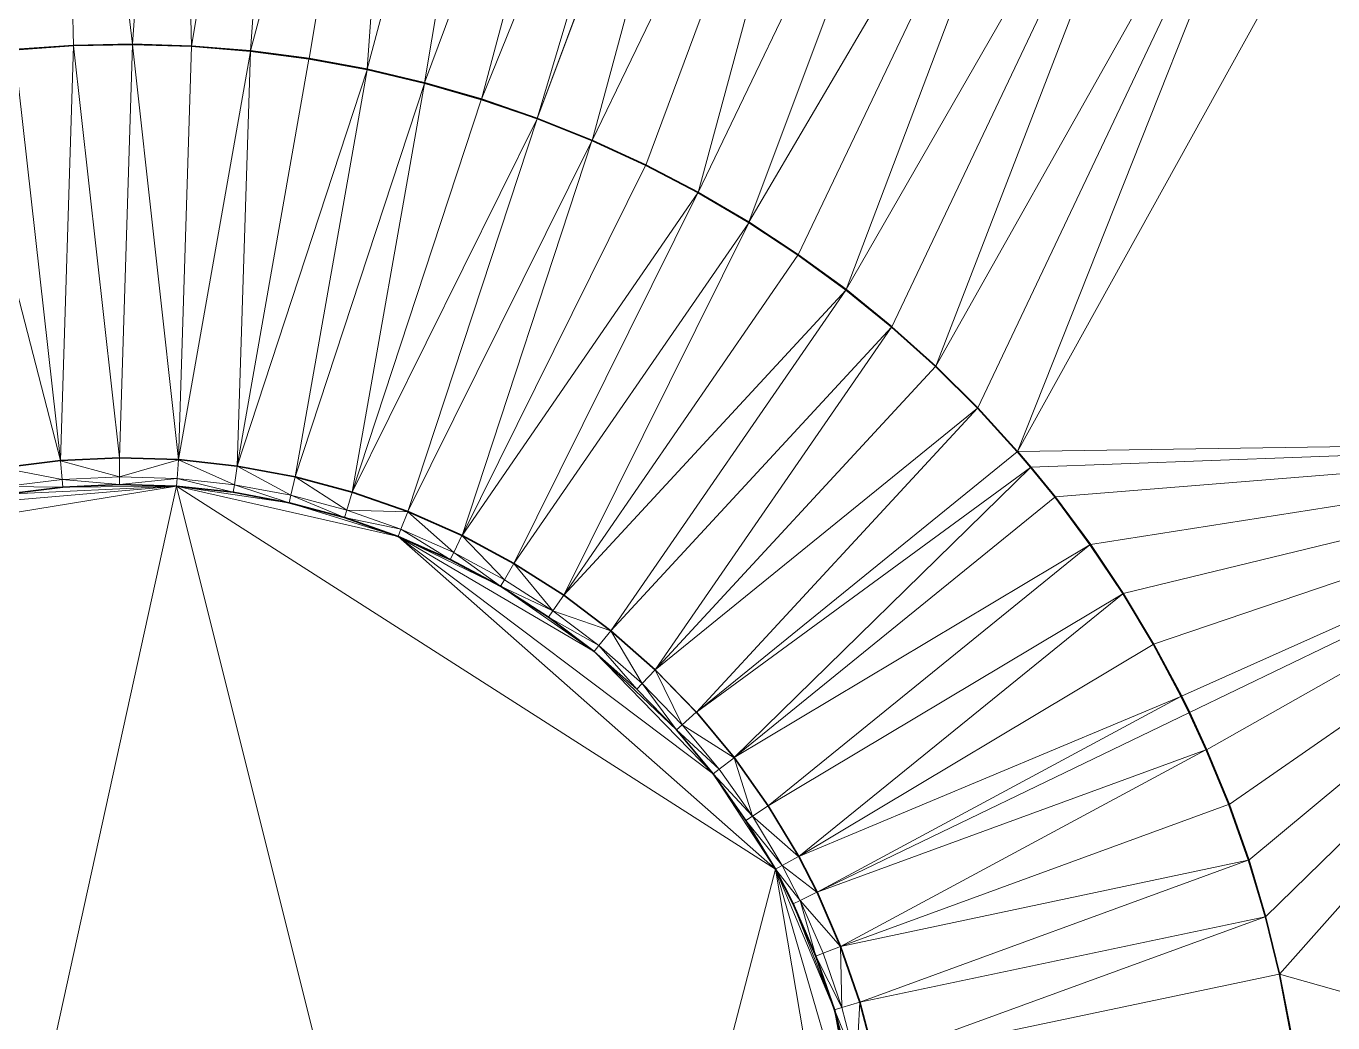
# Model space of a CAD drawing. Header units: metres. Extents: x 246428 to 246884, y 7418966 to 7419490.
# Drawn here: x 246526.7 to 246537.76, y 7419384.3 to 7419392.73 of the extents above; entities that cross this region are included whole.
import ezdxf

# ---------------------------------------------------------------- set-up
doc = ezdxf.new("R2010")
doc.units = ezdxf.units.M
doc.linetypes.add('blank name', pattern=[0])
doc.layers.add('_12D_UNMAPPED', color=7, linetype='Continuous')
for name, color, linetype, lineweight, true_color in [('KERB_BACK', 7, 'Continuous', 35, 0x5fd2ff), ('KERB_LINE', 7, 'Continuous', 18, 0xb9b9b9), ('KERB_LIP', 7, 'Continuous', 35, 0x5fd2ff), ('KERB_TOP', 7, 'Continuous', 18, 0xb9b9b9)]:
    doc.layers.add(name, color=color, linetype=linetype, lineweight=lineweight, true_color=true_color)

msp = doc.modelspace()

# ---------------------------------------------------------------- linework, layer by layer
at = {"layer": '_12D_UNMAPPED', "color": 3, "linetype": 'blank name', "lineweight": 0}
for points in [[(246526.602, 7419392.534, 31.565), (246525.975, 7419397.748, 31.502), (246526.972, 7419397.818, 31.517)], [(246527.101, 7419392.569, 31.575), (246526.602, 7419392.534, 31.565), (246526.972, 7419397.818, 31.517)], [(246527.6, 7419392.578, 31.585), (246526.972, 7419397.818, 31.517), (246527.972, 7419397.822, 31.532)], [(246527.6, 7419392.578, 31.585), (246527.101, 7419392.569, 31.575), (246526.972, 7419397.818, 31.517)], [(246528.1, 7419392.563, 31.595), (246527.6, 7419392.578, 31.585), (246527.972, 7419397.822, 31.532)], [(246528.1, 7419392.563, 31.595), (246527.972, 7419397.822, 31.532), (246528.97, 7419397.761, 31.547)], [(246528.598, 7419392.522, 31.605), (246528.1, 7419392.563, 31.595), (246528.97, 7419397.761, 31.547)], [(246528.598, 7419392.522, 31.605), (246528.97, 7419397.761, 31.547), (246529.962, 7419397.635, 31.562)], [(246529.094, 7419392.457, 31.615), (246528.598, 7419392.522, 31.605), (246529.962, 7419397.635, 31.562)], [(246529.586, 7419392.367, 31.625), (246529.094, 7419392.457, 31.615), (246529.962, 7419397.635, 31.562)], [(246529.586, 7419392.367, 31.625), (246529.962, 7419397.635, 31.562), (246530.943, 7419397.444, 31.577)], [(246530.072, 7419392.252, 31.635), (246529.586, 7419392.367, 31.625), (246530.943, 7419397.444, 31.577)], [(246530.072, 7419392.252, 31.635), (246530.943, 7419397.444, 31.577), (246531.91, 7419397.189, 31.592)], [(246530.553, 7419392.114, 31.645), (246530.072, 7419392.252, 31.635), (246531.91, 7419397.189, 31.592)], [(246530.553, 7419392.114, 31.645), (246531.91, 7419397.189, 31.592), (246532.53, 7419396.989, 31.602)], [(246531.026, 7419391.951, 31.655), (246530.553, 7419392.114, 31.645), (246532.53, 7419396.989, 31.602)], [(246531.026, 7419391.951, 31.655), (246532.53, 7419396.989, 31.602), (246532.858, 7419396.871, 31.607)], [(246531.026, 7419391.951, 31.655), (246532.53, 7419396.989, 31.602), (246532.53, 7419396.989, 31.602)], [(246531.026, 7419391.951, 31.655), (246532.858, 7419396.871, 31.607), (246532.87, 7419396.866, 31.607)], [(246531.49, 7419391.765, 31.665), (246531.026, 7419391.951, 31.655), (246532.87, 7419396.866, 31.607)], [(246531.49, 7419391.765, 31.665), (246532.87, 7419396.866, 31.607), (246533.803, 7419396.545, 31.622)], [(246531.944, 7419391.556, 31.675), (246531.49, 7419391.765, 31.665), (246533.803, 7419396.545, 31.622)], [(246532.387, 7419391.325, 31.685), (246531.944, 7419391.556, 31.675), (246533.803, 7419396.545, 31.622)], [(246532.387, 7419391.325, 31.685), (246533.803, 7419396.545, 31.622), (246534.764, 7419396.268, 31.637)], [(246532.818, 7419391.072, 31.695), (246532.387, 7419391.325, 31.685), (246534.764, 7419396.268, 31.637)], [(246532.818, 7419391.072, 31.695), (246534.764, 7419396.268, 31.637), (246535.738, 7419396.04, 31.652)], [(246533.236, 7419390.797, 31.705), (246532.818, 7419391.072, 31.695), (246535.738, 7419396.04, 31.652)], [(246533.64, 7419390.502, 31.715), (246533.236, 7419390.797, 31.705), (246535.738, 7419396.04, 31.652)], [(246533.64, 7419390.502, 31.715), (246535.738, 7419396.04, 31.652), (246536.722, 7419395.863, 31.667)], [(246534.028, 7419390.188, 31.725), (246533.64, 7419390.502, 31.715), (246536.722, 7419395.863, 31.667)], [(246534.4, 7419389.854, 31.735), (246534.028, 7419390.188, 31.725), (246536.722, 7419395.863, 31.667)], [(246534.4, 7419389.854, 31.735), (246536.722, 7419395.863, 31.667), (246537.713, 7419395.737, 31.682)], [(246534.755, 7419389.502, 31.745), (246534.4, 7419389.854, 31.735), (246537.713, 7419395.737, 31.682)], [(246535.092, 7419389.133, 31.755), (246534.755, 7419389.502, 31.745), (246537.713, 7419395.737, 31.682)], [(246535.092, 7419389.133, 31.755), (246537.713, 7419395.737, 31.682), (246538.71, 7419395.661, 31.697)], [(246541.321, 7419389.224, 31.833), (246535.092, 7419389.133, 31.755), (246538.71, 7419395.661, 31.697)], [(246526.989, 7419389.055, 31.613), (246526.106, 7419392.47, 31.595), (246526.602, 7419392.529, 31.605)], [(246526.602, 7419392.529, 31.605), (246527.101, 7419392.569, 31.575), (246527.101, 7419392.564, 31.615)], [(246526.602, 7419392.534, 31.565), (246527.101, 7419392.569, 31.575), (246526.602, 7419392.529, 31.605)], [(246526.989, 7419389.055, 31.613), (246526.602, 7419392.529, 31.605), (246527.101, 7419392.564, 31.615)], [(246527.489, 7419389.078, 31.619), (246526.989, 7419389.055, 31.613), (246527.101, 7419392.564, 31.615)], [(246527.101, 7419392.569, 31.575), (246527.6, 7419392.578, 31.585), (246527.6, 7419392.573, 31.625)], [(246527.101, 7419392.564, 31.615), (246527.101, 7419392.569, 31.575), (246527.6, 7419392.573, 31.625)], [(246527.489, 7419389.078, 31.619), (246527.101, 7419392.564, 31.615), (246527.6, 7419392.573, 31.625)], [(246527.988, 7419389.063, 31.626), (246527.489, 7419389.078, 31.619), (246527.6, 7419392.573, 31.625)], [(246527.6, 7419392.578, 31.585), (246528.1, 7419392.563, 31.595), (246527.6, 7419392.573, 31.625)], [(246527.988, 7419389.063, 31.626), (246527.6, 7419392.573, 31.625), (246528.1, 7419392.558, 31.635)], [(246527.6, 7419392.573, 31.625), (246528.1, 7419392.563, 31.595), (246528.1, 7419392.558, 31.635)], [(246527.988, 7419389.063, 31.626), (246528.1, 7419392.558, 31.635), (246528.598, 7419392.517, 31.645)], [(246528.485, 7419389.009, 31.632), (246527.988, 7419389.063, 31.626), (246528.598, 7419392.517, 31.645)], [(246528.1, 7419392.563, 31.595), (246528.598, 7419392.522, 31.605), (246528.1, 7419392.558, 31.635)], [(246528.1, 7419392.558, 31.635), (246528.598, 7419392.522, 31.605), (246528.598, 7419392.517, 31.645)], [(246528.485, 7419389.009, 31.632), (246528.598, 7419392.517, 31.645), (246529.093, 7419392.452, 31.655)], [(246528.598, 7419392.522, 31.605), (246529.094, 7419392.457, 31.615), (246528.598, 7419392.517, 31.645)], [(246528.598, 7419392.517, 31.645), (246529.094, 7419392.457, 31.615), (246529.093, 7419392.452, 31.655)], [(246526.989, 7419389.055, 31.613), (246526.493, 7419388.994, 31.606), (246526.106, 7419392.47, 31.595)], [(246528.485, 7419389.009, 31.632), (246529.093, 7419392.452, 31.655), (246529.585, 7419392.362, 31.665)], [(246529.093, 7419392.452, 31.655), (246529.094, 7419392.457, 31.615), (246529.585, 7419392.362, 31.665)], [(246529.094, 7419392.457, 31.615), (246529.586, 7419392.367, 31.625), (246529.585, 7419392.362, 31.665)], [(246528.977, 7419388.918, 31.639), (246528.485, 7419389.009, 31.632), (246529.585, 7419392.362, 31.665)], [(246528.977, 7419388.918, 31.639), (246529.585, 7419392.362, 31.665), (246530.071, 7419392.247, 31.675)], [(246529.585, 7419392.362, 31.665), (246529.586, 7419392.367, 31.625), (246530.071, 7419392.247, 31.675)], [(246529.586, 7419392.367, 31.625), (246530.072, 7419392.252, 31.635), (246530.071, 7419392.247, 31.675)], [(246529.46, 7419388.788, 31.646), (246528.977, 7419388.918, 31.639), (246530.071, 7419392.247, 31.675)], [(246529.46, 7419388.788, 31.646), (246530.071, 7419392.247, 31.675), (246530.551, 7419392.109, 31.685)], [(246530.071, 7419392.247, 31.675), (246530.072, 7419392.252, 31.635), (246530.551, 7419392.109, 31.685)], [(246530.072, 7419392.252, 31.635), (246530.553, 7419392.114, 31.645), (246530.551, 7419392.109, 31.685)], [(246529.46, 7419388.788, 31.646), (246530.551, 7419392.109, 31.685), (246531.024, 7419391.946, 31.695)], [(246530.553, 7419392.114, 31.645), (246531.026, 7419391.951, 31.655), (246530.551, 7419392.109, 31.685)], [(246530.551, 7419392.109, 31.685), (246531.026, 7419391.951, 31.655), (246531.024, 7419391.946, 31.695)], [(246531.024, 7419391.946, 31.695), (246531.026, 7419391.951, 31.655), (246531.488, 7419391.761, 31.705)], [(246531.026, 7419391.951, 31.655), (246531.49, 7419391.765, 31.665), (246531.488, 7419391.761, 31.705)], [(246529.931, 7419388.623, 31.652), (246529.46, 7419388.788, 31.646), (246531.024, 7419391.946, 31.695)], [(246529.931, 7419388.623, 31.652), (246531.024, 7419391.946, 31.695), (246531.488, 7419391.761, 31.705)], [(246530.389, 7419388.421, 31.659), (246529.931, 7419388.623, 31.652), (246531.488, 7419391.761, 31.705)], [(246530.389, 7419388.421, 31.659), (246531.488, 7419391.761, 31.705), (246531.942, 7419391.552, 31.715)], [(246531.49, 7419391.765, 31.665), (246531.944, 7419391.556, 31.675), (246531.488, 7419391.761, 31.705)], [(246531.488, 7419391.761, 31.705), (246531.944, 7419391.556, 31.675), (246531.942, 7419391.552, 31.715)], [(246532.385, 7419391.321, 31.725), (246530.389, 7419388.421, 31.659), (246531.942, 7419391.552, 31.715)], [(246531.944, 7419391.556, 31.675), (246532.385, 7419391.321, 31.725), (246531.942, 7419391.552, 31.715)], [(246532.387, 7419391.325, 31.685), (246532.385, 7419391.321, 31.725), (246531.944, 7419391.556, 31.675)], [(246530.389, 7419388.421, 31.659), (246532.385, 7419391.321, 31.725), (246530.829, 7419388.185, 31.665)], [(246532.385, 7419391.321, 31.725), (246532.816, 7419391.068, 31.735), (246530.829, 7419388.185, 31.665)], [(246532.387, 7419391.325, 31.685), (246532.818, 7419391.072, 31.695), (246532.385, 7419391.321, 31.725)], [(246532.385, 7419391.321, 31.725), (246532.818, 7419391.072, 31.695), (246532.816, 7419391.068, 31.735)], [(246530.829, 7419388.185, 31.665), (246532.816, 7419391.068, 31.735), (246531.25, 7419387.915, 31.672)], [(246532.816, 7419391.068, 31.735), (246533.233, 7419390.793, 31.745), (246531.25, 7419387.915, 31.672)], [(246532.818, 7419391.072, 31.695), (246533.236, 7419390.797, 31.705), (246532.816, 7419391.068, 31.735)], [(246532.816, 7419391.068, 31.735), (246533.236, 7419390.797, 31.705), (246533.233, 7419390.793, 31.745)], [(246533.233, 7419390.793, 31.745), (246533.637, 7419390.498, 31.755), (246531.25, 7419387.915, 31.672)], [(246533.236, 7419390.797, 31.705), (246533.64, 7419390.502, 31.715), (246533.233, 7419390.793, 31.745)], [(246533.233, 7419390.793, 31.745), (246533.64, 7419390.502, 31.715), (246533.637, 7419390.498, 31.755)], [(246531.25, 7419387.915, 31.672), (246533.637, 7419390.498, 31.755), (246531.65, 7419387.614, 31.678)], [(246533.637, 7419390.498, 31.755), (246534.025, 7419390.184, 31.765), (246531.65, 7419387.614, 31.678)], [(246533.64, 7419390.502, 31.715), (246534.028, 7419390.188, 31.725), (246533.637, 7419390.498, 31.755)], [(246533.637, 7419390.498, 31.755), (246534.028, 7419390.188, 31.725), (246534.025, 7419390.184, 31.765)], [(246531.65, 7419387.614, 31.678), (246534.025, 7419390.184, 31.765), (246532.024, 7419387.284, 31.685)], [(246534.025, 7419390.184, 31.765), (246534.397, 7419389.85, 31.775), (246532.024, 7419387.284, 31.685)], [(246534.025, 7419390.184, 31.765), (246534.028, 7419390.188, 31.725), (246534.397, 7419389.85, 31.775)], [(246534.028, 7419390.188, 31.725), (246534.4, 7419389.854, 31.735), (246534.397, 7419389.85, 31.775)], [(246534.397, 7419389.85, 31.775), (246534.752, 7419389.498, 31.785), (246532.024, 7419387.284, 31.685)], [(246534.397, 7419389.85, 31.775), (246534.4, 7419389.854, 31.735), (246534.752, 7419389.498, 31.785)], [(246534.4, 7419389.854, 31.735), (246534.755, 7419389.502, 31.745), (246534.752, 7419389.498, 31.785)], [(246532.024, 7419387.284, 31.685), (246534.752, 7419389.498, 31.785), (246532.373, 7419386.925, 31.691)], [(246534.752, 7419389.498, 31.785), (246535.089, 7419389.129, 31.795), (246532.373, 7419386.925, 31.691)], [(246534.752, 7419389.498, 31.785), (246534.755, 7419389.502, 31.745), (246535.089, 7419389.129, 31.795)], [(246534.755, 7419389.502, 31.745), (246535.092, 7419389.133, 31.755), (246535.089, 7419389.129, 31.795)], [(246535.205, 7419389, 31.759), (246535.092, 7419389.133, 31.755), (246541.321, 7419389.224, 31.833)], [(246535.411, 7419388.747, 31.758), (246535.205, 7419389, 31.759), (246541.321, 7419389.224, 31.833)], [(246535.709, 7419388.346, 31.757), (246535.411, 7419388.747, 31.758), (246541.321, 7419389.224, 31.833)], [(246535.987, 7419387.93, 31.756), (246535.709, 7419388.346, 31.757), (246541.321, 7419389.224, 31.833)], [(246536.244, 7419387.501, 31.755), (246535.987, 7419387.93, 31.756), (246541.321, 7419389.224, 31.833)], [(246536.479, 7419387.06, 31.754), (246536.244, 7419387.501, 31.755), (246541.321, 7419389.224, 31.833)], [(246536.547, 7419386.922, 31.753), (246536.479, 7419387.06, 31.754), (246541.321, 7419389.224, 31.833)], [(246536.692, 7419386.608, 31.752), (246536.547, 7419386.922, 31.753), (246541.321, 7419389.224, 31.833)], [(246536.882, 7419386.145, 31.749), (246536.692, 7419386.608, 31.752), (246541.321, 7419389.224, 31.833)], [(246537.049, 7419385.674, 31.747), (246536.882, 7419386.145, 31.749), (246541.321, 7419389.224, 31.833)], [(246537.191, 7419385.195, 31.744), (246537.049, 7419385.674, 31.747), (246541.321, 7419389.224, 31.833)], [(246537.31, 7419384.709, 31.742), (246537.191, 7419385.195, 31.744), (246541.321, 7419389.224, 31.833)], [(246537.31, 7419384.709, 31.742), (246541.321, 7419389.224, 31.833), (246544.39, 7419382.711, 31.841)], [(246526.99, 7419389.054, 31.663), (246526.989, 7419389.055, 31.613), (246527.489, 7419389.078, 31.619)], [(246526.99, 7419389.054, 31.663), (246527.489, 7419389.078, 31.619), (246527.489, 7419389.077, 31.669)], [(246526.99, 7419389.054, 31.663), (246527.489, 7419389.077, 31.669), (246527.49, 7419388.918, 31.769)], [(246527.489, 7419389.078, 31.619), (246527.988, 7419389.063, 31.626), (246527.489, 7419389.077, 31.669)], [(246527.489, 7419389.077, 31.669), (246527.988, 7419389.062, 31.676), (246527.49, 7419388.918, 31.769)], [(246527.489, 7419389.077, 31.669), (246527.988, 7419389.063, 31.626), (246527.988, 7419389.062, 31.676)], [(246535.089, 7419389.129, 31.795), (246535.202, 7419388.997, 31.799), (246532.373, 7419386.925, 31.691)], [(246535.092, 7419389.133, 31.755), (246535.205, 7419389, 31.759), (246535.089, 7419389.129, 31.795)], [(246535.089, 7419389.129, 31.795), (246535.205, 7419389, 31.759), (246535.202, 7419388.997, 31.799)], [(246526.493, 7419388.994, 31.606), (246526.989, 7419389.055, 31.613), (246526.494, 7419388.993, 31.656)], [(246526.494, 7419388.993, 31.656), (246526.989, 7419389.055, 31.613), (246526.99, 7419389.054, 31.663)], [(246526.494, 7419388.993, 31.656), (246526.99, 7419389.054, 31.663), (246527.003, 7419388.896, 31.763)], [(246526.519, 7419388.836, 31.756), (246526.494, 7419388.993, 31.656), (246527.003, 7419388.896, 31.763)], [(246527.003, 7419388.896, 31.763), (246526.99, 7419389.054, 31.663), (246527.49, 7419388.918, 31.769)], [(246527.49, 7419388.918, 31.769), (246527.988, 7419389.062, 31.676), (246527.977, 7419388.903, 31.776)], [(246527.977, 7419388.903, 31.776), (246527.988, 7419389.062, 31.676), (246528.462, 7419388.851, 31.782)], [(246527.988, 7419389.063, 31.626), (246528.485, 7419389.009, 31.632), (246528.485, 7419389.008, 31.682)], [(246527.988, 7419389.062, 31.676), (246527.988, 7419389.063, 31.626), (246528.485, 7419389.008, 31.682)], [(246527.988, 7419389.062, 31.676), (246528.485, 7419389.008, 31.682), (246528.462, 7419388.851, 31.782)], [(246528.462, 7419388.851, 31.782), (246528.485, 7419389.008, 31.682), (246528.941, 7419388.762, 31.789)], [(246528.485, 7419389.009, 31.632), (246528.977, 7419388.918, 31.639), (246528.977, 7419388.917, 31.689)], [(246528.485, 7419389.008, 31.682), (246528.485, 7419389.009, 31.632), (246528.977, 7419388.917, 31.689)], [(246528.485, 7419389.008, 31.682), (246528.977, 7419388.917, 31.689), (246528.941, 7419388.762, 31.789)], [(246532.373, 7419386.925, 31.691), (246535.202, 7419388.997, 31.799), (246532.692, 7419386.541, 31.698)], [(246535.202, 7419388.997, 31.799), (246535.407, 7419388.744, 31.798), (246532.692, 7419386.541, 31.698)], [(246535.202, 7419388.997, 31.799), (246535.205, 7419389, 31.759), (246535.407, 7419388.744, 31.798)], [(246535.205, 7419389, 31.759), (246535.411, 7419388.747, 31.758), (246535.407, 7419388.744, 31.798)], [(246526.519, 7419388.836, 31.756), (246527.003, 7419388.896, 31.763), (246527.009, 7419388.831, 31.763)], [(246527.003, 7419388.896, 31.763), (246527.49, 7419388.918, 31.769), (246527.491, 7419388.853, 31.769)], [(246527.009, 7419388.831, 31.763), (246527.003, 7419388.896, 31.763), (246527.491, 7419388.853, 31.769)], [(246527.009, 7419388.831, 31.763), (246527.491, 7419388.853, 31.769), (246527.973, 7419388.838, 31.776)], [(246527.49, 7419388.918, 31.769), (246527.977, 7419388.903, 31.776), (246527.491, 7419388.853, 31.769)], [(246527.491, 7419388.853, 31.769), (246527.977, 7419388.903, 31.776), (246527.973, 7419388.838, 31.776)], [(246527.973, 7419388.838, 31.776), (246527.977, 7419388.903, 31.776), (246528.453, 7419388.787, 31.782)], [(246527.977, 7419388.903, 31.776), (246528.462, 7419388.851, 31.782), (246528.453, 7419388.787, 31.782)], [(246528.453, 7419388.787, 31.782), (246528.462, 7419388.851, 31.782), (246528.927, 7419388.698, 31.789)], [(246528.462, 7419388.851, 31.782), (246528.941, 7419388.762, 31.789), (246528.927, 7419388.698, 31.789)], [(246528.941, 7419388.762, 31.789), (246528.977, 7419388.917, 31.689), (246529.413, 7419388.636, 31.796)], [(246528.977, 7419388.918, 31.639), (246529.46, 7419388.788, 31.646), (246529.459, 7419388.788, 31.696)], [(246528.977, 7419388.917, 31.689), (246528.977, 7419388.918, 31.639), (246529.459, 7419388.788, 31.696)], [(246528.977, 7419388.917, 31.689), (246529.459, 7419388.788, 31.696), (246529.413, 7419388.636, 31.796)], [(246525.303, 7419376.716, 31.72), (246525.14, 7419388.376, 31.737), (246527.973, 7419388.838, 31.776)], [(246525.14, 7419388.376, 31.737), (246526.057, 7419388.676, 31.75), (246527.973, 7419388.838, 31.776)], [(246530.866, 7419377.257, 31.798), (246525.303, 7419376.716, 31.72), (246527.973, 7419388.838, 31.776)], [(246526.057, 7419388.676, 31.75), (246526.53, 7419388.772, 31.756), (246527.973, 7419388.838, 31.776)], [(246526.53, 7419388.772, 31.756), (246526.519, 7419388.836, 31.756), (246527.009, 7419388.831, 31.763)], [(246526.53, 7419388.772, 31.756), (246527.009, 7419388.831, 31.763), (246527.973, 7419388.838, 31.776)], [(246527.973, 7419388.838, 31.776), (246528.453, 7419388.787, 31.782), (246528.927, 7419388.698, 31.789)], [(246527.973, 7419388.838, 31.776), (246528.927, 7419388.698, 31.789), (246529.849, 7419388.413, 31.802)], [(246527.973, 7419388.838, 31.776), (246529.849, 7419388.413, 31.802), (246533.042, 7419385.596, 31.861)], [(246530.866, 7419377.257, 31.798), (246527.973, 7419388.838, 31.776), (246533.042, 7419385.596, 31.861)], [(246528.927, 7419388.698, 31.789), (246528.941, 7419388.762, 31.789), (246529.393, 7419388.573, 31.796)], [(246528.941, 7419388.762, 31.789), (246529.413, 7419388.636, 31.796), (246529.393, 7419388.573, 31.796)], [(246529.459, 7419388.788, 31.696), (246529.931, 7419388.622, 31.702), (246529.413, 7419388.636, 31.796)], [(246529.459, 7419388.788, 31.696), (246529.46, 7419388.788, 31.646), (246529.931, 7419388.622, 31.702)], [(246529.46, 7419388.788, 31.646), (246529.931, 7419388.623, 31.652), (246529.931, 7419388.622, 31.702)], [(246535.407, 7419388.744, 31.798), (246535.705, 7419388.343, 31.797), (246532.692, 7419386.541, 31.698)], [(246535.407, 7419388.744, 31.798), (246535.411, 7419388.747, 31.758), (246535.705, 7419388.343, 31.797)], [(246535.411, 7419388.747, 31.758), (246535.709, 7419388.346, 31.757), (246535.705, 7419388.343, 31.797)], [(246528.927, 7419388.698, 31.789), (246529.393, 7419388.573, 31.796), (246529.849, 7419388.413, 31.802)], [(246529.413, 7419388.636, 31.796), (246529.872, 7419388.474, 31.802), (246529.393, 7419388.573, 31.796)], [(246529.413, 7419388.636, 31.796), (246529.931, 7419388.622, 31.702), (246529.872, 7419388.474, 31.802)], [(246529.393, 7419388.573, 31.796), (246529.872, 7419388.474, 31.802), (246529.849, 7419388.413, 31.802)], [(246529.872, 7419388.474, 31.802), (246529.931, 7419388.622, 31.702), (246530.319, 7419388.277, 31.809)], [(246529.931, 7419388.623, 31.652), (246530.389, 7419388.421, 31.659), (246530.388, 7419388.42, 31.709)], [(246529.931, 7419388.622, 31.702), (246529.931, 7419388.623, 31.652), (246530.388, 7419388.42, 31.709)], [(246529.931, 7419388.622, 31.702), (246530.388, 7419388.42, 31.709), (246530.319, 7419388.277, 31.809)], [(246529.849, 7419388.413, 31.802), (246529.872, 7419388.474, 31.802), (246530.29, 7419388.219, 31.809)], [(246529.849, 7419388.413, 31.802), (246532.514, 7419386.404, 31.848), (246533.042, 7419385.596, 31.861)], [(246529.849, 7419388.413, 31.802), (246530.29, 7419388.219, 31.809), (246530.715, 7419387.991, 31.815)], [(246529.849, 7419388.413, 31.802), (246530.715, 7419387.991, 31.815), (246531.507, 7419387.44, 31.828)], [(246529.849, 7419388.413, 31.802), (246531.507, 7419387.44, 31.828), (246532.514, 7419386.404, 31.848)], [(246529.872, 7419388.474, 31.802), (246530.319, 7419388.277, 31.809), (246530.29, 7419388.219, 31.809)], [(246530.319, 7419388.277, 31.809), (246530.388, 7419388.42, 31.709), (246530.748, 7419388.047, 31.815)], [(246530.388, 7419388.42, 31.709), (246530.389, 7419388.421, 31.659), (246530.829, 7419388.184, 31.715)], [(246530.388, 7419388.42, 31.709), (246530.829, 7419388.184, 31.715), (246530.748, 7419388.047, 31.815)], [(246530.389, 7419388.421, 31.659), (246530.829, 7419388.185, 31.665), (246530.829, 7419388.184, 31.715)], [(246532.692, 7419386.541, 31.698), (246535.705, 7419388.343, 31.797), (246532.982, 7419386.133, 31.704)], [(246535.705, 7419388.343, 31.797), (246535.983, 7419387.928, 31.796), (246532.982, 7419386.133, 31.704)], [(246535.705, 7419388.343, 31.797), (246535.709, 7419388.346, 31.757), (246535.983, 7419387.928, 31.796)], [(246535.709, 7419388.346, 31.757), (246535.987, 7419387.93, 31.756), (246535.983, 7419387.928, 31.796)], [(246530.29, 7419388.219, 31.809), (246530.319, 7419388.277, 31.809), (246530.715, 7419387.991, 31.815)], [(246530.319, 7419388.277, 31.809), (246530.748, 7419388.047, 31.815), (246530.715, 7419387.991, 31.815)], [(246530.748, 7419388.047, 31.815), (246530.829, 7419388.184, 31.715), (246531.159, 7419387.784, 31.822)], [(246530.829, 7419388.185, 31.665), (246531.25, 7419387.915, 31.672), (246530.829, 7419388.184, 31.715)], [(246530.829, 7419388.184, 31.715), (246531.25, 7419387.915, 31.672), (246531.25, 7419387.915, 31.722)], [(246530.829, 7419388.184, 31.715), (246531.25, 7419387.915, 31.722), (246531.159, 7419387.784, 31.822)], [(246530.748, 7419388.047, 31.815), (246531.159, 7419387.784, 31.822), (246530.715, 7419387.991, 31.815)], [(246530.715, 7419387.991, 31.815), (246531.122, 7419387.731, 31.822), (246531.507, 7419387.44, 31.828)], [(246530.715, 7419387.991, 31.815), (246531.159, 7419387.784, 31.822), (246531.122, 7419387.731, 31.822)], [(246531.25, 7419387.915, 31.722), (246531.649, 7419387.614, 31.728), (246531.159, 7419387.784, 31.822)], [(246531.25, 7419387.915, 31.672), (246531.65, 7419387.614, 31.678), (246531.25, 7419387.915, 31.722)], [(246531.25, 7419387.915, 31.722), (246531.65, 7419387.614, 31.678), (246531.649, 7419387.614, 31.728)], [(246532.982, 7419386.133, 31.704), (246535.983, 7419387.928, 31.796), (246533.239, 7419385.705, 31.711)], [(246535.983, 7419387.928, 31.796), (246536.24, 7419387.499, 31.795), (246533.239, 7419385.705, 31.711)], [(246535.987, 7419387.93, 31.756), (246536.244, 7419387.501, 31.755), (246535.983, 7419387.928, 31.796)], [(246535.983, 7419387.928, 31.796), (246536.244, 7419387.501, 31.755), (246536.24, 7419387.499, 31.795)], [(246531.159, 7419387.784, 31.822), (246531.548, 7419387.491, 31.828), (246531.122, 7419387.731, 31.822)], [(246531.159, 7419387.784, 31.822), (246531.649, 7419387.614, 31.728), (246531.548, 7419387.491, 31.828)], [(246531.122, 7419387.731, 31.822), (246531.548, 7419387.491, 31.828), (246531.507, 7419387.44, 31.828)], [(246531.548, 7419387.491, 31.828), (246531.649, 7419387.614, 31.728), (246531.914, 7419387.168, 31.835)], [(246531.649, 7419387.614, 31.728), (246531.65, 7419387.614, 31.678), (246532.024, 7419387.283, 31.735)], [(246531.649, 7419387.614, 31.728), (246532.024, 7419387.283, 31.735), (246531.914, 7419387.168, 31.835)], [(246531.65, 7419387.614, 31.678), (246532.024, 7419387.284, 31.685), (246532.024, 7419387.283, 31.735)], [(246531.507, 7419387.44, 31.828), (246531.548, 7419387.491, 31.828), (246531.869, 7419387.121, 31.835)], [(246531.507, 7419387.44, 31.828), (246531.869, 7419387.121, 31.835), (246532.205, 7419386.775, 31.841)], [(246531.507, 7419387.44, 31.828), (246532.205, 7419386.775, 31.841), (246532.514, 7419386.404, 31.848)], [(246531.548, 7419387.491, 31.828), (246531.914, 7419387.168, 31.835), (246531.869, 7419387.121, 31.835)], [(246536.24, 7419387.499, 31.795), (246536.475, 7419387.058, 31.794), (246533.239, 7419385.705, 31.711)], [(246536.244, 7419387.501, 31.755), (246536.479, 7419387.06, 31.754), (246536.24, 7419387.499, 31.795)], [(246536.24, 7419387.499, 31.795), (246536.479, 7419387.06, 31.754), (246536.475, 7419387.058, 31.794)], [(246531.914, 7419387.168, 31.835), (246532.024, 7419387.283, 31.735), (246532.254, 7419386.818, 31.841)], [(246532.024, 7419387.284, 31.685), (246532.373, 7419386.925, 31.691), (246532.372, 7419386.925, 31.741)], [(246532.024, 7419387.283, 31.735), (246532.024, 7419387.284, 31.685), (246532.372, 7419386.925, 31.741)], [(246532.024, 7419387.283, 31.735), (246532.372, 7419386.925, 31.741), (246532.254, 7419386.818, 31.841)], [(246531.869, 7419387.121, 31.835), (246531.914, 7419387.168, 31.835), (246532.205, 7419386.775, 31.841)], [(246531.914, 7419387.168, 31.835), (246532.254, 7419386.818, 31.841), (246532.205, 7419386.775, 31.841)], [(246533.239, 7419385.705, 31.711), (246536.475, 7419387.058, 31.794), (246533.395, 7419385.402, 31.715)], [(246536.475, 7419387.058, 31.794), (246536.543, 7419386.92, 31.793), (246533.395, 7419385.402, 31.715)], [(246536.479, 7419387.06, 31.754), (246536.547, 7419386.922, 31.753), (246536.475, 7419387.058, 31.794)], [(246536.475, 7419387.058, 31.794), (246536.547, 7419386.922, 31.753), (246536.543, 7419386.92, 31.793)], [(246532.372, 7419386.925, 31.741), (246532.692, 7419386.54, 31.748), (246532.254, 7419386.818, 31.841)], [(246532.372, 7419386.925, 31.741), (246532.373, 7419386.925, 31.691), (246532.692, 7419386.54, 31.748)], [(246532.373, 7419386.925, 31.691), (246532.692, 7419386.541, 31.698), (246532.692, 7419386.54, 31.748)], [(246536.543, 7419386.92, 31.793), (246536.687, 7419386.606, 31.792), (246533.395, 7419385.402, 31.715)], [(246536.543, 7419386.92, 31.793), (246533.395, 7419385.402, 31.715), (246533.395, 7419385.402, 31.715)], [(246536.547, 7419386.922, 31.753), (246536.692, 7419386.608, 31.752), (246536.543, 7419386.92, 31.793)], [(246536.543, 7419386.92, 31.793), (246536.692, 7419386.608, 31.752), (246536.687, 7419386.606, 31.792)], [(246532.254, 7419386.818, 31.841), (246532.566, 7419386.443, 31.848), (246532.205, 7419386.775, 31.841)], [(246532.205, 7419386.775, 31.841), (246532.566, 7419386.443, 31.848), (246532.514, 7419386.404, 31.848)], [(246532.254, 7419386.818, 31.841), (246532.692, 7419386.54, 31.748), (246532.566, 7419386.443, 31.848)], [(246532.566, 7419386.443, 31.848), (246532.692, 7419386.54, 31.748), (246532.848, 7419386.046, 31.854)], [(246532.692, 7419386.541, 31.698), (246532.982, 7419386.133, 31.704), (246532.692, 7419386.54, 31.748)], [(246532.692, 7419386.54, 31.748), (246532.982, 7419386.133, 31.704), (246532.981, 7419386.133, 31.754)], [(246532.692, 7419386.54, 31.748), (246532.981, 7419386.133, 31.754), (246532.848, 7419386.046, 31.854)], [(246533.395, 7419385.402, 31.715), (246536.687, 7419386.606, 31.792), (246533.594, 7419384.944, 31.714)], [(246536.687, 7419386.606, 31.792), (246536.877, 7419386.144, 31.789), (246533.594, 7419384.944, 31.714)], [(246536.692, 7419386.608, 31.752), (246536.882, 7419386.145, 31.749), (246536.687, 7419386.606, 31.792)], [(246536.687, 7419386.606, 31.792), (246536.882, 7419386.145, 31.749), (246536.877, 7419386.144, 31.789)], [(246532.566, 7419386.443, 31.848), (246532.848, 7419386.046, 31.854), (246532.514, 7419386.404, 31.848)], [(246532.514, 7419386.404, 31.848), (246532.848, 7419386.046, 31.854), (246532.793, 7419386.01, 31.854)], [(246532.514, 7419386.404, 31.848), (246532.793, 7419386.01, 31.854), (246533.042, 7419385.596, 31.861)], [(246532.981, 7419386.133, 31.754), (246533.238, 7419385.704, 31.761), (246532.848, 7419386.046, 31.854)], [(246532.982, 7419386.133, 31.704), (246533.239, 7419385.705, 31.711), (246532.981, 7419386.133, 31.754)], [(246532.981, 7419386.133, 31.754), (246533.239, 7419385.705, 31.711), (246533.238, 7419385.704, 31.761)], [(246536.877, 7419386.144, 31.789), (246537.044, 7419385.672, 31.787), (246533.594, 7419384.944, 31.714)], [(246536.877, 7419386.144, 31.789), (246536.882, 7419386.145, 31.749), (246537.044, 7419385.672, 31.787)], [(246536.882, 7419386.145, 31.749), (246537.049, 7419385.674, 31.747), (246537.044, 7419385.672, 31.787)], [(246532.848, 7419386.046, 31.854), (246533.099, 7419385.628, 31.861), (246532.793, 7419386.01, 31.854)], [(246532.793, 7419386.01, 31.854), (246533.099, 7419385.628, 31.861), (246533.042, 7419385.596, 31.861)], [(246532.848, 7419386.046, 31.854), (246533.238, 7419385.704, 31.761), (246533.099, 7419385.628, 31.861)], [(246533.238, 7419385.704, 31.761), (246533.394, 7419385.402, 31.765), (246533.099, 7419385.628, 31.861)], [(246533.239, 7419385.705, 31.711), (246533.395, 7419385.402, 31.715), (246533.238, 7419385.704, 31.761)], [(246533.238, 7419385.704, 31.761), (246533.395, 7419385.402, 31.715), (246533.394, 7419385.402, 31.765)], [(246533.594, 7419384.944, 31.714), (246537.044, 7419385.672, 31.787), (246533.758, 7419384.471, 31.713)], [(246537.044, 7419385.672, 31.787), (246537.187, 7419385.194, 31.784), (246533.758, 7419384.471, 31.713)], [(246537.044, 7419385.672, 31.787), (246537.049, 7419385.674, 31.747), (246537.187, 7419385.194, 31.784)], [(246537.049, 7419385.674, 31.747), (246537.191, 7419385.195, 31.744), (246537.187, 7419385.194, 31.784)], [(246533.729, 7419381.541, 31.851), (246530.866, 7419377.257, 31.798), (246533.042, 7419385.596, 31.861)], [(246533.099, 7419385.628, 31.861), (246533.251, 7419385.333, 31.865), (246533.042, 7419385.596, 31.861)], [(246533.543, 7419384.406, 31.863), (246533.802, 7419382.984, 31.858), (246533.042, 7419385.596, 31.861)], [(246533.802, 7419382.984, 31.858), (246533.729, 7419381.541, 31.851), (246533.042, 7419385.596, 31.861)], [(246533.543, 7419384.406, 31.863), (246533.042, 7419385.596, 31.861), (246533.192, 7419385.304, 31.865)], [(246533.042, 7419385.596, 31.861), (246533.251, 7419385.333, 31.865), (246533.192, 7419385.304, 31.865)], [(246533.099, 7419385.628, 31.861), (246533.394, 7419385.402, 31.765), (246533.251, 7419385.333, 31.865)], [(246533.251, 7419385.333, 31.865), (246533.251, 7419385.332, 31.866), (246533.192, 7419385.304, 31.866)], [(246533.251, 7419385.333, 31.865), (246533.192, 7419385.304, 31.866), (246533.192, 7419385.304, 31.865)], [(246533.192, 7419385.304, 31.866), (246533.251, 7419385.332, 31.866), (246533.385, 7419384.862, 31.864)], [(246533.394, 7419385.402, 31.765), (246533.593, 7419384.943, 31.764), (246533.251, 7419385.332, 31.866)], [(246533.394, 7419385.402, 31.765), (246533.251, 7419385.332, 31.866), (246533.251, 7419385.333, 31.865)], [(246533.394, 7419385.402, 31.765), (246533.394, 7419385.402, 31.765), (246533.251, 7419385.332, 31.866)], [(246533.251, 7419385.332, 31.866), (246533.593, 7419384.943, 31.764), (246533.445, 7419384.886, 31.864)], [(246533.251, 7419385.332, 31.866), (246533.445, 7419384.886, 31.864), (246533.385, 7419384.862, 31.864)], [(246533.395, 7419385.402, 31.715), (246533.395, 7419385.402, 31.715), (246533.394, 7419385.402, 31.765)], [(246533.395, 7419385.402, 31.715), (246533.594, 7419384.944, 31.714), (246533.394, 7419385.402, 31.765)], [(246533.394, 7419385.402, 31.765), (246533.594, 7419384.944, 31.714), (246533.593, 7419384.943, 31.764)], [(246533.395, 7419385.402, 31.715), (246533.394, 7419385.402, 31.765), (246533.394, 7419385.402, 31.765)], [(246533.192, 7419385.304, 31.866), (246533.385, 7419384.862, 31.864), (246533.192, 7419385.304, 31.865)], [(246533.385, 7419384.862, 31.864), (246533.543, 7419384.406, 31.863), (246533.192, 7419385.304, 31.865)], [(246533.758, 7419384.471, 31.713), (246537.187, 7419385.194, 31.784), (246533.885, 7419383.988, 31.711)], [(246537.187, 7419385.194, 31.784), (246537.305, 7419384.708, 31.782), (246533.885, 7419383.988, 31.711)], [(246537.187, 7419385.194, 31.784), (246537.191, 7419385.195, 31.744), (246537.305, 7419384.708, 31.782)], [(246537.191, 7419385.195, 31.744), (246537.31, 7419384.709, 31.742), (246537.305, 7419384.708, 31.782)], [(246533.445, 7419384.886, 31.864), (246533.605, 7419384.425, 31.863), (246533.385, 7419384.862, 31.864)], [(246533.445, 7419384.886, 31.864), (246533.593, 7419384.943, 31.764), (246533.605, 7419384.425, 31.863)], [(246533.594, 7419384.944, 31.714), (246533.758, 7419384.471, 31.713), (246533.593, 7419384.943, 31.764)], [(246533.593, 7419384.943, 31.764), (246533.758, 7419384.471, 31.713), (246533.757, 7419384.471, 31.763)], [(246533.593, 7419384.943, 31.764), (246533.757, 7419384.471, 31.763), (246533.605, 7419384.425, 31.863)], [(246533.385, 7419384.862, 31.864), (246533.605, 7419384.425, 31.863), (246533.543, 7419384.406, 31.863)], [(246537.305, 7419384.708, 31.782), (246537.399, 7419384.217, 31.779), (246533.885, 7419383.988, 31.711)], [(246537.305, 7419384.708, 31.782), (246537.31, 7419384.709, 31.742), (246537.399, 7419384.217, 31.779)], [(246537.31, 7419384.709, 31.742), (246537.404, 7419384.218, 31.739), (246537.399, 7419384.217, 31.779)], [(246537.404, 7419384.218, 31.739), (246537.31, 7419384.709, 31.742), (246544.39, 7419382.711, 31.841)], [(246533.605, 7419384.425, 31.863), (246533.757, 7419384.471, 31.763), (246533.729, 7419383.953, 31.861)], [(246533.757, 7419384.471, 31.763), (246533.884, 7419383.988, 31.761), (246533.729, 7419383.953, 31.861)], [(246533.757, 7419384.471, 31.763), (246533.758, 7419384.471, 31.713), (246533.884, 7419383.988, 31.761)], [(246533.758, 7419384.471, 31.713), (246533.885, 7419383.988, 31.711), (246533.884, 7419383.988, 31.761)], [(246533.605, 7419384.425, 31.863), (246533.729, 7419383.953, 31.861), (246533.543, 7419384.406, 31.863)], [(246533.543, 7419384.406, 31.863), (246533.666, 7419383.939, 31.861), (246533.752, 7419383.464, 31.86)], [(246533.543, 7419384.406, 31.863), (246533.752, 7419383.464, 31.86), (246533.802, 7419382.984, 31.858)], [(246533.543, 7419384.406, 31.863), (246533.729, 7419383.953, 31.861), (246533.666, 7419383.939, 31.861)]]:
    msp.add_3dface(points, dxfattribs=at)
at = {"layer": 'KERB_BACK'}
for points in [[(246526.53, 7419388.772, 31.756), (246527.009, 7419388.831, 31.763), (246527.491, 7419388.853, 31.769), (246527.973, 7419388.838, 31.776), (246528.453, 7419388.787, 31.782), (246528.927, 7419388.698, 31.789), (246529.393, 7419388.573, 31.796), (246529.849, 7419388.413, 31.802), (246530.29, 7419388.219, 31.809), (246530.715, 7419387.991, 31.815), (246531.122, 7419387.731, 31.822), (246531.507, 7419387.44, 31.828), (246531.869, 7419387.121, 31.835), (246532.205, 7419386.775, 31.841), (246532.514, 7419386.404, 31.848), (246532.793, 7419386.01, 31.854), (246533.042, 7419385.596, 31.861), (246533.192, 7419385.304, 31.865), (246533.192, 7419385.304, 31.866)], [(246533.192, 7419385.304, 31.866), (246533.385, 7419384.862, 31.864), (246533.543, 7419384.406, 31.863), (246533.666, 7419383.939, 31.861)]]:
    msp.add_polyline3d(points, dxfattribs=at)
at = {"layer": 'KERB_LINE'}
for points in [[(246526.494, 7419388.993, 31.656), (246526.99, 7419389.054, 31.663), (246527.489, 7419389.077, 31.669), (246527.988, 7419389.062, 31.676), (246528.485, 7419389.008, 31.682), (246528.977, 7419388.917, 31.689), (246529.459, 7419388.788, 31.696), (246529.931, 7419388.622, 31.702), (246530.388, 7419388.42, 31.709), (246530.829, 7419388.184, 31.715), (246531.25, 7419387.915, 31.722), (246531.649, 7419387.614, 31.728), (246532.024, 7419387.283, 31.735), (246532.372, 7419386.925, 31.741), (246532.692, 7419386.54, 31.748), (246532.981, 7419386.133, 31.754), (246533.238, 7419385.704, 31.761), (246533.394, 7419385.402, 31.765), (246533.394, 7419385.402, 31.765)], [(246533.394, 7419385.402, 31.765), (246533.593, 7419384.943, 31.764), (246533.757, 7419384.471, 31.763), (246533.884, 7419383.988, 31.761)]]:
    msp.add_polyline3d(points, dxfattribs=at)
at = {"layer": 'KERB_LIP'}
for points in [[(246526.602, 7419392.534, 31.565), (246527.101, 7419392.569, 31.575), (246527.6, 7419392.578, 31.585), (246528.1, 7419392.563, 31.595), (246528.598, 7419392.522, 31.605), (246529.094, 7419392.457, 31.615), (246529.586, 7419392.367, 31.625), (246530.072, 7419392.252, 31.635), (246530.553, 7419392.114, 31.645), (246531.026, 7419391.951, 31.655), (246531.49, 7419391.765, 31.665), (246531.944, 7419391.556, 31.675), (246532.387, 7419391.325, 31.685), (246532.818, 7419391.072, 31.695), (246533.236, 7419390.797, 31.705), (246533.64, 7419390.502, 31.715), (246534.028, 7419390.188, 31.725), (246534.4, 7419389.854, 31.735), (246534.755, 7419389.502, 31.745), (246535.092, 7419389.133, 31.755), (246535.205, 7419389, 31.759), (246535.411, 7419388.747, 31.758), (246535.709, 7419388.346, 31.757), (246535.987, 7419387.93, 31.756), (246536.244, 7419387.501, 31.755), (246536.479, 7419387.06, 31.754), (246536.547, 7419386.922, 31.753), (246536.692, 7419386.608, 31.752), (246536.882, 7419386.145, 31.749), (246537.049, 7419385.674, 31.747), (246537.191, 7419385.195, 31.744), (246537.31, 7419384.709, 31.742), (246537.404, 7419384.218, 31.739)], [(246526.493, 7419388.994, 31.606), (246526.989, 7419389.055, 31.613), (246527.489, 7419389.078, 31.619), (246527.988, 7419389.063, 31.626), (246528.485, 7419389.009, 31.632), (246528.977, 7419388.918, 31.639), (246529.46, 7419388.788, 31.646), (246529.931, 7419388.623, 31.652), (246530.389, 7419388.421, 31.659), (246530.829, 7419388.185, 31.665), (246531.25, 7419387.915, 31.672), (246531.65, 7419387.614, 31.678), (246532.024, 7419387.284, 31.685), (246532.373, 7419386.925, 31.691), (246532.692, 7419386.541, 31.698), (246532.982, 7419386.133, 31.704), (246533.239, 7419385.705, 31.711), (246533.395, 7419385.402, 31.715), (246533.395, 7419385.402, 31.715)], [(246533.395, 7419385.402, 31.715), (246533.594, 7419384.944, 31.714), (246533.758, 7419384.471, 31.713), (246533.885, 7419383.988, 31.711)]]:
    msp.add_polyline3d(points, dxfattribs=at)
at = {"layer": 'KERB_TOP'}
for points in [[(246526.602, 7419392.529, 31.605), (246527.101, 7419392.564, 31.615), (246527.6, 7419392.573, 31.625), (246528.1, 7419392.558, 31.635), (246528.598, 7419392.517, 31.645), (246529.093, 7419392.452, 31.655), (246529.585, 7419392.362, 31.665), (246530.071, 7419392.247, 31.675), (246530.551, 7419392.109, 31.685), (246531.024, 7419391.946, 31.695), (246531.488, 7419391.761, 31.705), (246531.942, 7419391.552, 31.715), (246532.385, 7419391.321, 31.725), (246532.816, 7419391.068, 31.735), (246533.233, 7419390.793, 31.745), (246533.637, 7419390.498, 31.755), (246534.025, 7419390.184, 31.765), (246534.397, 7419389.85, 31.775), (246534.752, 7419389.498, 31.785), (246535.089, 7419389.129, 31.795), (246535.202, 7419388.997, 31.799), (246535.407, 7419388.744, 31.798), (246535.705, 7419388.343, 31.797), (246535.983, 7419387.928, 31.796), (246536.24, 7419387.499, 31.795), (246536.475, 7419387.058, 31.794), (246536.543, 7419386.92, 31.793), (246536.687, 7419386.606, 31.792), (246536.877, 7419386.144, 31.789), (246537.044, 7419385.672, 31.787), (246537.187, 7419385.194, 31.784), (246537.305, 7419384.708, 31.782), (246537.399, 7419384.217, 31.779)], [(246526.519, 7419388.836, 31.756), (246527.003, 7419388.896, 31.763), (246527.49, 7419388.918, 31.769), (246527.977, 7419388.903, 31.776), (246528.462, 7419388.851, 31.782), (246528.941, 7419388.762, 31.789), (246529.413, 7419388.636, 31.796), (246529.872, 7419388.474, 31.802), (246530.319, 7419388.277, 31.809), (246530.748, 7419388.047, 31.815), (246531.159, 7419387.784, 31.822), (246531.548, 7419387.491, 31.828), (246531.914, 7419387.168, 31.835), (246532.254, 7419386.818, 31.841), (246532.566, 7419386.443, 31.848), (246532.848, 7419386.046, 31.854), (246533.099, 7419385.628, 31.861), (246533.251, 7419385.333, 31.865), (246533.251, 7419385.332, 31.866)], [(246533.251, 7419385.332, 31.866), (246533.445, 7419384.886, 31.864), (246533.605, 7419384.425, 31.863), (246533.729, 7419383.953, 31.861)]]:
    msp.add_polyline3d(points, dxfattribs=at)

doc.saveas('drawing.dxf')
